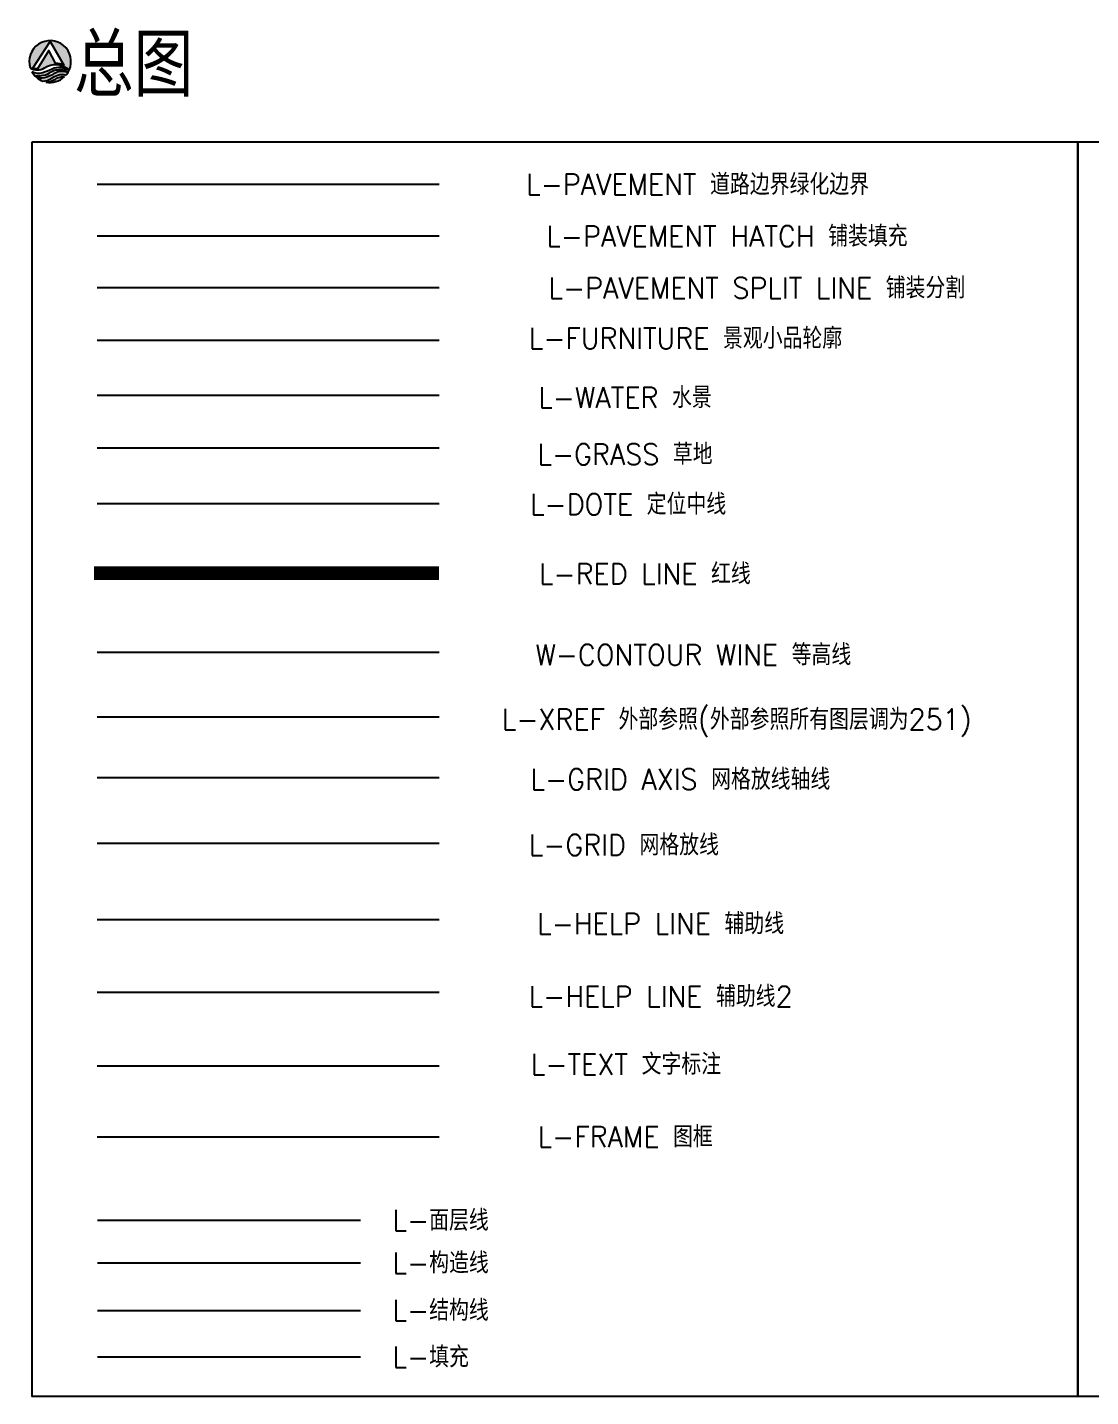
# Model space of a CAD drawing. Header units: millimetres. Extents: x 20612 to 122804, y 29227 to 156976.
# Drawn here: x 20612 to 46030, y 124230 to 156971 of the extents above; entities that cross this region are included whole.
import ezdxf
from ezdxf.enums import TextEntityAlignment as Align

# ---------------------------------------------------------------- set-up
doc = ezdxf.new("R2010")
doc.units = ezdxf.units.MM
doc.header["$LTSCALE"] = 1000
for name, pattern in [('-6_350_HOLE$0$DASH', [0.35, 0.25, -0.1]), ('ACAD_ISO10W100', [18, 12, -3, 0, -3]), ('ACAD_ISO12W100', [22, 12, -3, 0.5, -3, 0.5, -3]), ('DASH', [0.35, 0.25, -0.1]), ('DOTE', [2.42, 2, -0.2, 0.02, -0.2])]:
    doc.linetypes.add(name, pattern=pattern)
for name, color, linetype in [('L-CONTOUR_LINE等高线', 252, 'DASH'), ('L-DIMLINEAR标注', 3, 'Continuous'), ('L-DOTE定位中线', 1, 'DOTE'), ('L-FRAME图框', 3, 'Continuous'), ('L-FURNITURE景观小品轮廓', 6, 'Continuous'), ('L-GRASS草地', 252, 'Continuous'), ('L-GRID_AXIS网格放线轴线', 1, 'Continuous'), ('L-GRID网格放线', 252, '-6_350_HOLE$0$DASH'), ('L-HELP_LINE辅助线1', 4, 'Continuous'), ('L-HELP_LINE辅助线2', 94, 'Continuous'), ('L-PAVEMENT_HATCH铺装填充', 251, 'Continuous'), ('L-PAVEMENT_SPLIT_LINE铺装分割', 23, 'Continuous'), ('L-PAVEMENT道路边界绿化边界', 2, 'Continuous'), ('L-RED_LINE红线', 1, 'ACAD_ISO12W100'), ('L-TEXT文字标注', 7, 'Continuous'), ('L-WATER水景', 5, 'Continuous'), ('L-XREF外部参照', 251, 'Continuous'), ('L-填充', 251, 'Continuous'), ('L-构造线', 6, 'Continuous'), ('L-结构线', 7, 'Continuous'), ('L-面层线', 4, 'Continuous')]:
    doc.layers.add(name, color=color, linetype=linetype)
doc.styles.get("Standard").update_dxf_attribs({"font": 'simplex.shx', "width": 0.8, "bigfont": 'hztxt.shx'})

# ---------------------------------------------------------------- blocks, each defined once
blk = doc.blocks.new('LOGO')
h = blk.add_hatch(color=140)
h.dxf.hatch_style = 1
h.paths.add_polyline_path([(-4.77, -1.51, 0.294083), (-1.37, -1.53, -0.363756), (4.56, -2.04, 1.450144)])
h.paths.add_polyline_path([(0, 4.79), (3.3, -0.88, 0.101723), (1.3, -0.42), (-0.31, 2.66), (-2.99, -1.74, -0.081837), (-4.11, -1.62)], flags=16)
h = blk.add_hatch(color=174)
h.paths.add_polyline_path([(3.76, -3.29, 0.064571), (4.48, -2.22, 0.296692), (0.48, -1.71, -0.04264), (-1.77, -2.61, -0.209747), (-4.4, -2.38, 0.179915), (-1.77, -4.68, 0.169783), (0.25, -4.03, -0.05744), (1.84, -3.27, -0.214092)])
h.paths.add_polyline_path([(0.82, -2.97, -0.084014), (-1.36, -3.92, -0.271733), (-3.43, -3.4, 0.071966), (-2.05, -3.36, 0.098278), (-0.23, -2.78, -0.072406), (1.02, -2.1, -0.088156), (2.57, -1.94, -0.181988), (3.97, -2.52, 0.206106)], flags=16)
blk.add_hatch(color=174).paths.add_polyline_path([(3.45, -3.62, 0.189728), (1.28, -4.2, -0.126537), (-0.99, -4.9, 0.245013)])
for points in [[(-4.77, -1.51, 0.294083), (-1.37, -1.53, -0.363756), (4.56, -2.04, 1.450144)], [(-4.11, -1.62), (0, 4.79), (3.3, -0.88, 0.101723), (1.3, -0.42), (-0.31, 2.66), (-2.99, -1.74, -0.081837)]]:
    blk.add_lwpolyline(points, format="xyb", close=True)
for points in [[(-4.4, -2.38, 0.209747), (-1.77, -2.61, 0.04264), (0.48, -1.71, -0.296692), (4.48, -2.22)], [(-3.43, -3.4, 0.071966), (-2.05, -3.36, 0.098278), (-0.23, -2.78, -0.072406), (1.02, -2.1, -0.088156), (2.57, -1.94, -0.181988), (3.97, -2.52, 0.206106), (0.82, -2.97, -0.084014), (-1.36, -3.92, -0.271733), (-3.43, -3.4)], [(-1.77, -4.68, 0.169783), (0.25, -4.03, -0.05744), (1.84, -3.27, -0.214092), (3.76, -3.29, -0.214092)], [(-0.99, -4.9, 0.126537), (1.28, -4.2, -0.189728), (3.45, -3.62, -0.189728)]]:
    blk.add_lwpolyline(points, format="xyb")
for start, end in [(208.4706, 249.2676), (318.8384, 333.6165), (258.5751, 313.6432)]:
    blk.add_arc((0, 0), 5, start, end)

msp = doc.modelspace()

# ---------------------------------------------------------------- linework, layer by layer
for points in [[(20722.932, 154230.476), (45722.932, 154230.476), (45722.932, 124230.476), (20722.932, 124230.476)], [(45722.932, 154230.476), (70722.932, 154230.476), (70722.932, 124230.476), (45722.932, 124230.476)]]:
    msp.add_lwpolyline(points, close=True)
at = {"layer": 'L-CONTOUR_LINE等高线', "ltscale": 100}
msp.add_lwpolyline([(22283.012, 142030.524), (30455.102, 142030.524)], dxfattribs=at)
at = {"layer": 'L-DOTE定位中线', "ltscale": 10}
msp.add_lwpolyline([(22283.012, 145585.647), (30455.102, 145585.647)], dxfattribs=at)
at = {"layer": 'L-FRAME图框'}
msp.add_lwpolyline([(22283.012, 130439.301), (30455.102, 130439.301)], dxfattribs=at)
at = {"layer": 'L-FURNITURE景观小品轮廓'}
msp.add_lwpolyline([(22283.012, 149492.037), (30455.102, 149492.037)], dxfattribs=at)
at = {"layer": 'L-GRASS草地'}
msp.add_lwpolyline([(22283.012, 146916.753), (30455.102, 146916.753)], dxfattribs=at)
at = {"layer": 'L-GRID_AXIS网格放线轴线'}
msp.add_lwpolyline([(22283.012, 139030.736), (30455.102, 139030.736)], dxfattribs=at)
at = {"layer": 'L-GRID网格放线', "ltscale": 100}
msp.add_lwpolyline([(22283.012, 137461.828), (30455.102, 137461.828)], dxfattribs=at)
at = {"layer": 'L-HELP_LINE辅助线1'}
msp.add_lwpolyline([(22283.012, 135640.753), (30455.102, 135640.753)], dxfattribs=at)
at = {"layer": 'L-HELP_LINE辅助线2'}
msp.add_lwpolyline([(22283.012, 133900.037), (30455.102, 133900.037)], dxfattribs=at)
at = {"layer": 'L-PAVEMENT_HATCH铺装填充'}
msp.add_lwpolyline([(22283.012, 151987.964), (30455.102, 151987.964)], dxfattribs=at)
at = {"layer": 'L-PAVEMENT_SPLIT_LINE铺装分割'}
msp.add_lwpolyline([(22283.012, 150751.132), (30455.102, 150751.132)], dxfattribs=at)
at = {"layer": 'L-PAVEMENT道路边界绿化边界'}
msp.add_lwpolyline([(22283.012, 153224.796), (30455.102, 153224.796)], dxfattribs=at)
at = {"layer": 'L-RED_LINE红线', "linetype": 'ACAD_ISO10W100', "const_width": 333.333}
msp.add_lwpolyline([(22207.771, 143920.308), (30455.102, 143920.308)], dxfattribs=at)
at = {"layer": 'L-TEXT文字标注'}
msp.add_lwpolyline([(22283.012, 132141.692), (30455.102, 132141.692)], dxfattribs=at)
at = {"layer": 'L-WATER水景'}
msp.add_lwpolyline([(22283.012, 148179.761), (30455.102, 148179.761)], dxfattribs=at)
at = {"layer": 'L-XREF外部参照'}
msp.add_lwpolyline([(22283.012, 140486.334), (30455.102, 140485.325)], dxfattribs=at)
at = {"layer": 'L-填充'}
msp.add_lwpolyline([(22285.419, 125178.012), (28575.758, 125178.012)], dxfattribs=at)
at = {"layer": 'L-构造线'}
msp.add_lwpolyline([(22285.419, 127427.521), (28575.758, 127427.521)], dxfattribs=at)
at = {"layer": 'L-结构线'}
msp.add_lwpolyline([(22285.419, 126293.144), (28575.758, 126293.144)], dxfattribs=at)
at = {"layer": 'L-面层线'}
msp.add_lwpolyline([(22285.419, 128446.583), (28575.758, 128446.583)], dxfattribs=at)

# ---------------------------------------------------------------- block references
at = {"xscale": 100, "yscale": 100, "zscale": 100}
msp.add_blockref('LOGO', (21156.1, 156154.565), dxfattribs=at)

# ---------------------------------------------------------------- texts
at = {"layer": 'L-CONTOUR_LINE等高线', "ltscale": 3, "width": 0.95}
msp.add_text('W-CONTOUR WINE 等高线', height=500, dxfattribs=at).set_placement((36531.414, 141995.891), align=Align.MIDDLE)
at = {"layer": 'L-DIMLINEAR标注', "width": 0.95}
msp.add_text('L-FRAME 图框', height=500, dxfattribs=at).set_placement((34904.839, 130469.957), align=Align.MIDDLE)
at = {"layer": 'L-DOTE定位中线', "linetype": 'DOTE', "ltscale": 3, "width": 0.95}
msp.add_text('L-DOTE 定位中线', height=500, dxfattribs=at).set_placement((34973.943, 145595.94), align=Align.MIDDLE)
at = {"layer": 'L-FURNITURE景观小品轮廓', "width": 0.95}
msp.add_text('L-FURNITURE 景观小品轮廓', height=500, dxfattribs=at).set_placement((36346.262, 149563.007), align=Align.MIDDLE)
at = {"layer": 'L-GRASS草地', "width": 0.95}
msp.add_text('L-GRASS 草地', height=500, dxfattribs=at).set_placement((34899.6, 146789.399), align=Align.MIDDLE)
at = {"layer": 'L-GRID_AXIS网格放线轴线', "width": 0.95}
msp.add_text('L-GRID AXIS 网格放线轴线', height=500, dxfattribs=at).set_placement((36224.477, 139016.249), align=Align.MIDDLE)
at = {"layer": 'L-GRID网格放线', "ltscale": 10, "width": 0.95}
msp.add_text('L-GRID 网格放线', height=500, dxfattribs=at).set_placement((34872.157, 137447.341), align=Align.MIDDLE)
at = {"layer": 'L-HELP_LINE辅助线1', "width": 0.95}
msp.add_text('L-HELP LINE 辅助线', height=500, dxfattribs=at).set_placement((35751.057, 135565.321), align=Align.MIDDLE)
at = {"layer": 'L-HELP_LINE辅助线2', "width": 0.95}
msp.add_text('L-HELP LINE 辅助线2', height=500, dxfattribs=at).set_placement((35751.057, 133824.605), align=Align.MIDDLE)
at = {"layer": 'L-PAVEMENT_HATCH铺装填充', "width": 0.95}
msp.add_text('L-PAVEMENT HATCH 铺装填充', height=500, dxfattribs=at).set_placement((37337.634, 152003.966), align=Align.MIDDLE)
at = {"layer": 'L-PAVEMENT_SPLIT_LINE铺装分割', "width": 0.95}
msp.add_text('L-PAVEMENT SPLIT LINE 铺装分割', height=500, dxfattribs=at).set_placement((38050.965, 150767.134), align=Align.MIDDLE)
at = {"layer": 'L-PAVEMENT道路边界绿化边界', "width": 0.95}
msp.add_text('L-PAVEMENT 道路边界绿化边界', height=500, dxfattribs=at).set_placement((36634.655, 153240.798), align=Align.MIDDLE)
at = {"layer": 'L-RED_LINE红线', "linetype": 'ACAD_ISO10W100', "width": 0.95}
msp.add_text('L-RED LINE 红线', height=500, dxfattribs=at).set_placement((35374.6, 143930.601), align=Align.MIDDLE)
at = {"layer": 'L-TEXT文字标注', "width": 0.95}
for s, height, p in [('总图', 1500, (23154.705, 156143.945)), ('L-TEXT 文字标注', 500, (34922.635, 132206.255))]:
    msp.add_text(s, height=height, dxfattribs=at).set_placement(p, align=Align.MIDDLE)
at = {"layer": 'L-WATER水景', "width": 0.95}
msp.add_text('L-WATER 水景', height=500, dxfattribs=at).set_placement((34899.6, 148145.128), align=Align.MIDDLE)
at = {"layer": 'L-XREF外部参照', "width": 0.95}
msp.add_text('L-XREF 外部参照(外部参照所有图层调为251)', height=500, dxfattribs=at).set_placement((37569.354, 140388.046), align=Align.MIDDLE)
at = {"layer": 'L-填充', "width": 0.95}
msp.add_text('L-填充', height=500, dxfattribs=at).set_placement((29341.886, 125178.012), align=Align.MIDDLE_LEFT)
at = {"layer": 'L-构造线', "width": 0.95}
msp.add_text('L-构造线', height=500, dxfattribs=at).set_placement((29341.886, 127427.521), align=Align.MIDDLE_LEFT)
at = {"layer": 'L-结构线', "width": 0.95}
msp.add_text('L-结构线', height=500, dxfattribs=at).set_placement((29341.886, 126293.144), align=Align.MIDDLE_LEFT)
at = {"layer": 'L-面层线', "width": 0.95}
msp.add_text('L-面层线', height=500, dxfattribs=at).set_placement((29341.886, 128446.583), align=Align.MIDDLE_LEFT)

doc.saveas('drawing.dxf')
